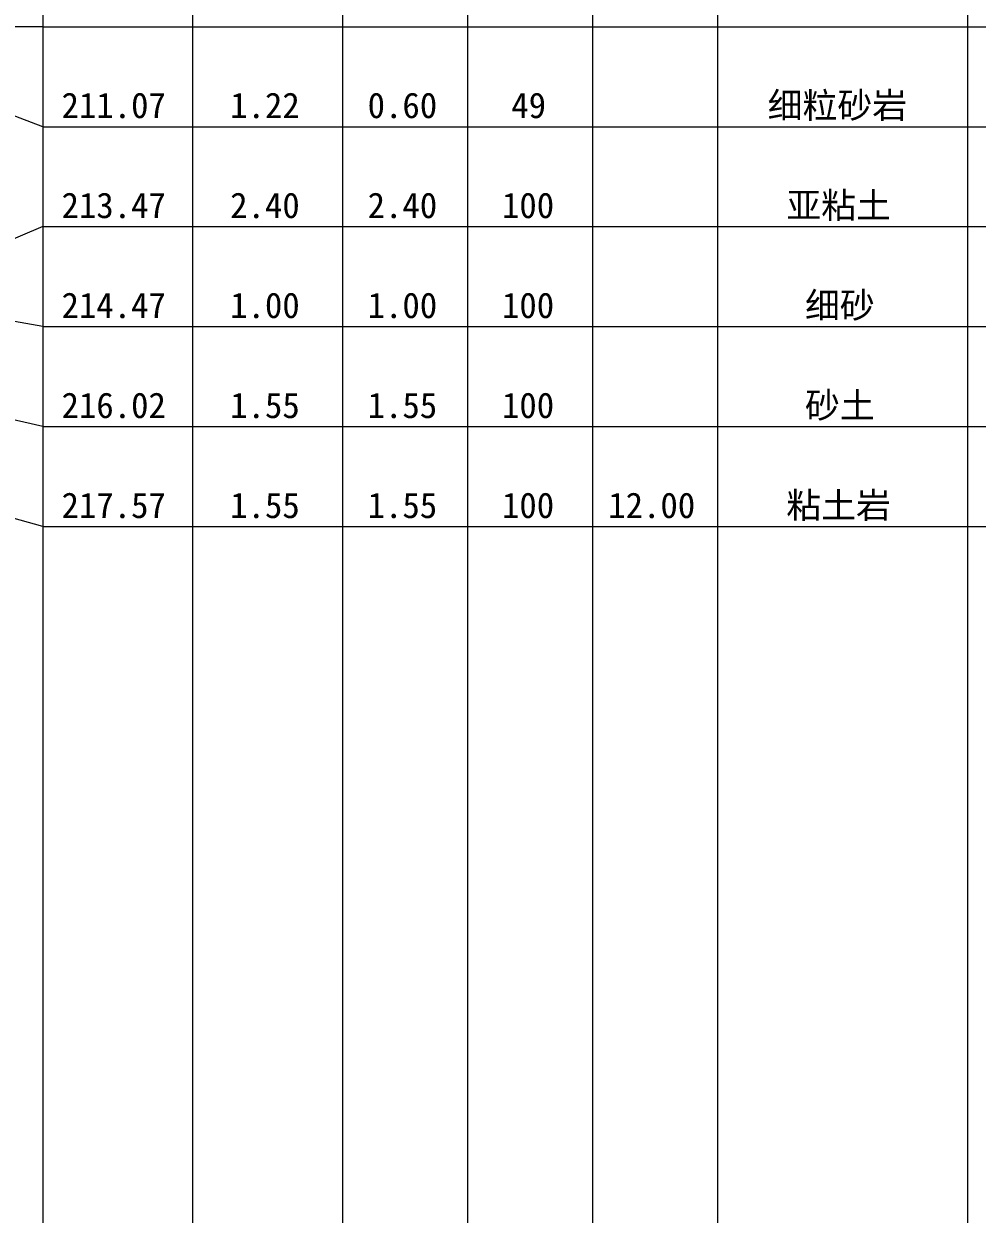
# Model space of a CAD drawing. Header units: inches. Extents: x -27 to 109, y -598 to 26.
# Drawn here: x 20.78 to 36.04, y -227.96 to -208.91 of the extents above; entities that cross this region are included whole.
import ezdxf

# ---------------------------------------------------------------- set-up
doc = ezdxf.new("R2010")
doc.units = ezdxf.units.IN
doc.header["$MEASUREMENT"] = 0
doc.layers.get('0').update_dxf_attribs({"lineweight": 0})
doc.styles.add('宋体', font='')
doc.styles.get('宋体').set_extended_font_data('宋体')

msp = doc.modelspace()

# ---------------------------------------------------------------- linework, layer by layer
at = {"linetype": 'Continuous', "lineweight": 15}
for p, q in [((21.082, 0.896), (21.082, -567.184)), ((23.482, 0.896), (23.482, -567.184)), ((25.882, 0.896), (25.882, -567.184)), ((27.882, 0.896), (27.882, -567.184)), ((29.882, 0.896), (29.882, -567.184)), ((31.882, 0.896), (31.882, -567.184)), ((35.882, 0.896), (35.882, -567.184)), ((21.082, -208.954), (20.082, -208.954)), ((21.082, -208.954), (23.482, -208.954)), ((23.482, -208.954), (25.882, -208.954)), ((25.882, -208.954), (27.882, -208.954)), ((27.882, -208.954), (29.882, -208.954)), ((29.882, -208.954), (31.882, -208.954)), ((31.882, -208.954), (35.882, -208.954)), ((35.882, -208.954), (65.882, -208.954)), ((21.082, -210.554), (20.082, -210.174)), ((21.082, -210.554), (23.482, -210.554)), ((23.482, -210.554), (25.882, -210.554)), ((25.882, -210.554), (27.882, -210.554)), ((27.882, -210.554), (29.882, -210.554)), ((29.882, -210.554), (31.882, -210.554)), ((31.882, -210.554), (35.882, -210.554)), ((35.882, -210.554), (65.882, -210.554)), ((21.082, -212.154), (20.082, -212.574)), ((21.082, -212.154), (23.482, -212.154)), ((23.482, -212.154), (25.882, -212.154)), ((25.882, -212.154), (27.882, -212.154)), ((27.882, -212.154), (29.882, -212.154)), ((29.882, -212.154), (31.882, -212.154)), ((31.882, -212.154), (35.882, -212.154)), ((35.882, -212.154), (65.882, -212.154)), ((21.082, -213.754), (20.082, -213.574)), ((21.082, -213.754), (23.482, -213.754)), ((23.482, -213.754), (25.882, -213.754)), ((25.882, -213.754), (27.882, -213.754)), ((27.882, -213.754), (29.882, -213.754)), ((29.882, -213.754), (31.882, -213.754)), ((31.882, -213.754), (35.882, -213.754)), ((35.882, -213.754), (65.882, -213.754)), ((21.082, -215.354), (20.082, -215.124)), ((21.082, -215.354), (23.482, -215.354)), ((23.482, -215.354), (25.882, -215.354)), ((25.882, -215.354), (27.882, -215.354)), ((27.882, -215.354), (29.882, -215.354)), ((29.882, -215.354), (31.882, -215.354)), ((31.882, -215.354), (35.882, -215.354)), ((35.882, -215.354), (65.882, -215.354)), ((21.082, -216.954), (20.082, -216.674)), ((21.082, -216.954), (23.482, -216.954)), ((23.482, -216.954), (25.882, -216.954)), ((25.882, -216.954), (27.882, -216.954)), ((27.882, -216.954), (29.882, -216.954)), ((29.882, -216.954), (31.882, -216.954)), ((31.882, -216.954), (35.882, -216.954)), ((35.882, -216.954), (65.882, -216.954))]:
    msp.add_line(p, q, dxfattribs=at)

# ---------------------------------------------------------------- texts
at = {"style": '宋体'}
for s, p in [('211.07', (21.384, -210.417)), ('1.22', (24.083, -210.417)), ('0.60', (26.283, -210.417)), ('49', (28.582, -210.417)), ('细粒砂岩', (32.685, -210.417)), ('213.47', (21.384, -212.017)), ('2.40', (24.083, -212.017)), ('2.40', (26.283, -212.017)), ('100', (28.433, -212.017)), ('亚粘土', (32.984, -212.017)), ('细砂', (33.283, -213.617)), ('214.47', (21.384, -213.617)), ('1.00', (24.083, -213.617)), ('1.00', (26.283, -213.617)), ('100', (28.433, -213.617)), ('216.02', (21.384, -215.217)), ('1.55', (24.083, -215.217)), ('1.55', (26.283, -215.217)), ('100', (28.433, -215.217)), ('砂土', (33.283, -215.217)), ('粘土岩', (32.984, -216.817)), ('217.57', (21.384, -216.817)), ('1.55', (24.083, -216.817)), ('1.55', (26.283, -216.817)), ('100', (28.433, -216.817)), ('12.00', (30.134, -216.817))]:
    msp.add_text(s, height=0.4092, dxfattribs=at).set_placement(p)

doc.saveas('drawing.dxf')
